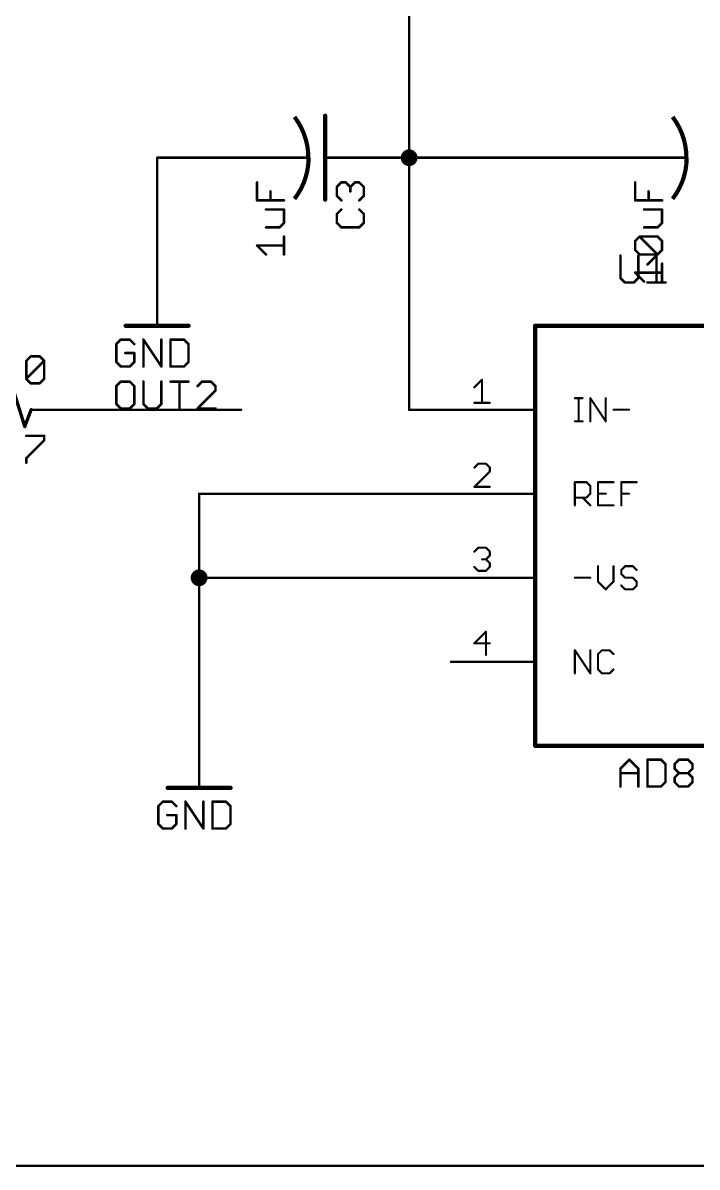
# Model space of a CAD drawing. Extents: x -252 to 307, y -160 to 272.
# Drawn here: x 60.5 to 101.2, y -33.1 to 36.1 of the extents above; entities that cross this region are included whole.
import ezdxf

# ---------------------------------------------------------------- set-up
doc = ezdxf.new("R2010")
doc.units = 0
for name, color, linetype in [('91', 94, 'CONTINUOUS'), ('94', 14, 'CONTINUOUS'), ('95', 251, 'CONTINUOUS'), ('96', 251, 'CONTINUOUS')]:
    doc.layers.add(name, color=color, linetype=linetype)

msp = doc.modelspace()

# ---------------------------------------------------------------- linework, layer by layer
at = {"layer": '91', "const_width": 0.1524}
for points in [[(83.82, 35.56), (83.82, 27.94)], [(73.66, 27.94), (68.58, 27.94)], [(68.58, 27.94), (68.58, 20.32)], [(83.82, 27.94), (81.28, 27.94)], [(83.82, 12.7), (83.82, 27.94)], [(96.52, 27.94), (83.82, 27.94)], [(63.5, 12.7), (73.66, 12.7)], [(86.36, 12.7), (83.82, 12.7)], [(86.36, 7.62), (71.12, 7.62)], [(71.12, 7.62), (71.12, 2.54)], [(86.36, 2.54), (71.12, 2.54)], [(71.12, 2.54), (71.12, -7.62)], [(144.78, -33.02), (-17.78, -33.02)]]:
    msp.add_lwpolyline(points, dxfattribs=at)
at = {"layer": '91'}
for points, const_width in [([(83.8581, 35.56, 1), (83.7819, 35.56)], 0.0762), ([(83.82, 27.686, 1), (83.82, 28.194, 1), (83.82, 27.686)], 0.508), ([(68.58, 27.9781, 1), (68.58, 27.9019)], 0.0762), ([(68.6181, 27.94, 1), (68.5419, 27.94)], 0.0762), ([(73.66, 27.9019, 1), (73.66, 27.9781)], 0.0762), ([(81.28, 27.9781, 1), (81.28, 27.9019)], 0.0762), ([(83.8581, 27.94, 1), (83.7819, 27.94)], 0.0762), ([(83.82, 27.9781, 1), (83.82, 27.9019)], 0.0762), ([(83.7819, 27.94, 1), (83.8581, 27.94)], 0.0762), ([(83.82, 27.9019, 1), (83.82, 27.9781)], 0.0762), ([(96.52, 27.9019, 1), (96.52, 27.9781)], 0.0762), ([(68.5419, 20.32, 1), (68.6181, 20.32)], 0.0762), ([(63.5, 12.7381, 1), (63.5, 12.6619)], 0.0762), ([(73.66, 12.6619, 1), (73.66, 12.7381)], 0.0762), ([(83.82, 12.7381, 1), (83.82, 12.6619)], 0.0762), ([(83.7819, 12.7, 1), (83.8581, 12.7)], 0.0762), ([(86.36, 12.6619, 1), (86.36, 12.7381)], 0.0762), ([(71.12, 7.6581, 1), (71.12, 7.5819)], 0.0762), ([(71.1581, 7.62, 1), (71.0819, 7.62)], 0.0762), ([(86.36, 7.5819, 1), (86.36, 7.6581)], 0.0762), ([(71.12, 2.286, 1), (71.12, 2.794, 1), (71.12, 2.286)], 0.508), ([(71.12, 2.5781, 1), (71.12, 2.5019)], 0.0762), ([(71.1581, 2.54, 1), (71.0819, 2.54)], 0.0762), ([(71.0819, 2.54, 1), (71.1581, 2.54)], 0.0762), ([(86.36, 2.5019, 1), (86.36, 2.5781)], 0.0762), ([(71.0819, -7.62, 1), (71.1581, -7.62)], 0.0762)]:
    msp.add_lwpolyline(points, format="xyb", dxfattribs=dict(at, const_width=const_width))
at = {"layer": '94'}
for points, const_width in [([(83.82, 35.56), (83.82, 38.1)], 0.1524), ([(78.74, 30.48), (78.74, 25.4)], 0.254), ([(73.66, 27.94), (76.2, 27.94)], 0.1524), ([(77.724, 27.94), (76.2, 27.94)], 0.1524), ([(81.28, 27.94), (78.74, 27.94)], 0.1524), ([(96.52, 27.94), (99.06, 27.94)], 0.1524), ([(100.584, 27.94), (99.06, 27.94)], 0.1524), ([(96.5962, 22.0232), (96.5962, 20.6674)], 0.1524), ([(97.6809, 20.6674), (97.6809, 22.0232)], 0.1524), ([(98.2334, 21.4809), (98.7757, 22.0232)], 0.1524), ([(98.7757, 22.0232), (98.7757, 20.3962)], 0.1524), ([(68.58, 20.32), (68.58, 17.78)], 0.1524), ([(96.5962, 20.6674), (96.8674, 20.3962)], 0.1524), ([(96.8674, 20.3962), (97.4097, 20.3962)], 0.1524), ([(97.4097, 20.3962), (97.6809, 20.6674)], 0.1524), ([(98.2334, 20.3962), (99.318, 20.3962)], 0.1524), ([(66.675, 17.78), (70.485, 17.78)], 0.254), ([(91.44, 17.78), (111.76, 17.78)], 0.254), ([(91.44, -7.62), (91.44, 17.78)], 0.254), ([(60.579, 11.684), (59.944, 13.716)], 0.2032), ([(60.96, 12.7), (60.579, 11.684)], 0.2032), ([(63.5, 12.7), (60.96, 12.7)], 0.1524), ([(86.36, 12.7), (91.44, 12.7)], 0.1524), ([(86.36, 7.62), (91.44, 7.62)], 0.1524), ([(86.36, 2.54), (91.44, 2.54)], 0.1524), ([(86.36, -2.54), (91.44, -2.54)], 0.1524), ([(71.12, -7.62), (71.12, -10.16)], 0.1524), ([(111.76, -7.62), (91.44, -7.62)], 0.254), ([(96.5962, -8.9991), (97.1385, -8.4568)], 0.1524), ([(96.5962, -10.0838), (96.5962, -8.9991)], 0.1524), ([(97.1385, -8.4568), (97.6809, -8.9991)], 0.1524), ([(97.6809, -8.9991), (97.6809, -10.0838)], 0.1524), ([(98.2334, -8.4568), (98.2334, -10.0838)], 0.1524), ([(99.0469, -8.4568), (98.2334, -8.4568)], 0.1524), ([(99.318, -8.728), (99.0469, -8.4568)], 0.1524), ([(99.318, -9.8126), (99.318, -8.728)], 0.1524), ([(99.8705, -8.728), (100.1417, -8.4568)], 0.1524), ([(99.8705, -8.9991), (99.8705, -8.728)], 0.1524), ([(100.1417, -9.2703), (99.8705, -8.9991)], 0.1524), ([(100.1417, -8.4568), (100.684, -8.4568)], 0.1524), ([(100.684, -8.4568), (100.9552, -8.728)], 0.1524), ([(100.9552, -8.9991), (100.684, -9.2703)], 0.1524), ([(100.9552, -8.728), (100.9552, -8.9991)], 0.1524), ([(96.5962, -9.2703), (97.6809, -9.2703)], 0.1524), ([(99.8705, -9.5415), (100.1417, -9.2703)], 0.1524), ([(99.8705, -9.8126), (99.8705, -9.5415)], 0.1524), ([(100.1417, -9.2703), (100.684, -9.2703)], 0.1524), ([(100.684, -9.2703), (100.9552, -9.5415)], 0.1524), ([(100.9552, -9.5415), (100.9552, -9.8126)], 0.1524), ([(69.215, -10.16), (73.025, -10.16)], 0.254), ([(98.2334, -10.0838), (99.0469, -10.0838)], 0.1524), ([(99.0469, -10.0838), (99.318, -9.8126)], 0.1524), ([(100.1417, -10.0838), (99.8705, -9.8126)], 0.1524), ([(100.684, -10.0838), (100.1417, -10.0838)], 0.1524), ([(100.9552, -9.8126), (100.684, -10.0838)], 0.1524)]:
    msp.add_lwpolyline(points, dxfattribs=dict(at, const_width=const_width))
for points, const_width in [([(83.7819, 35.56, 1), (83.8581, 35.56)], 0.0762), ([(77.7239, 27.94, 0.1645), (76.8896, 30.4068)], 0.254), ([(78.8035, 30.48, 1), (78.6765, 30.48)], 0.127), ([(100.5839, 27.94, 0.1645), (99.7496, 30.4068)], 0.254), ([(73.66, 27.9781, 1), (73.66, 27.9019)], 0.0762), ([(76.2, 27.9781, 1), (76.2, 27.9019)], 0.0762), ([(76.2, 27.9019, 1), (76.2, 27.9781)], 0.0762), ([(76.8858, 25.4508, 0.1668), (77.74, 27.94)], 0.254), ([(77.724, 27.9019, 1), (77.724, 27.9781)], 0.0762), ([(78.74, 27.9781, 1), (78.74, 27.9019)], 0.0762), ([(81.28, 27.9019, 1), (81.28, 27.9781)], 0.0762), ([(96.52, 27.9781, 1), (96.52, 27.9019)], 0.0762), ([(99.06, 27.9781, 1), (99.06, 27.9019)], 0.0762), ([(99.06, 27.9019, 1), (99.06, 27.9781)], 0.0762), ([(99.7458, 25.4508, 0.1668), (100.6, 27.94)], 0.254), ([(100.584, 27.9019, 1), (100.584, 27.9781)], 0.0762), ([(78.6765, 25.4, 1), (78.8035, 25.4)], 0.127), ([(96.6343, 22.0232, 1), (96.5581, 22.0232)], 0.0762), ([(97.719, 22.0232, 1), (97.6428, 22.0232)], 0.0762), ([(98.2064, 21.5078, 1), (98.2603, 21.4539)], 0.0762), ([(98.8138, 22.0232, 1), (98.7376, 22.0232)], 0.0762), ([(98.8026, 21.9962, 1), (98.7487, 22.0501)], 0.0762), ([(68.6181, 20.32, 1), (68.5419, 20.32)], 0.0762), ([(96.6231, 20.6943, 1), (96.5693, 20.6404)], 0.0762), ([(96.5581, 20.6674, 1), (96.6343, 20.6674)], 0.0762), ([(96.8674, 20.4343, 1), (96.8674, 20.3581)], 0.0762), ([(96.8404, 20.3693, 1), (96.8943, 20.4231)], 0.0762), ([(97.3828, 20.4231, 1), (97.4366, 20.3693)], 0.0762), ([(97.4097, 20.3581, 1), (97.4097, 20.4343)], 0.0762), ([(97.6428, 20.6674, 1), (97.719, 20.6674)], 0.0762), ([(97.7078, 20.6404, 1), (97.6539, 20.6943)], 0.0762), ([(98.2334, 20.4343, 1), (98.2334, 20.3581)], 0.0762), ([(98.7376, 20.3962, 1), (98.8138, 20.3962)], 0.0762), ([(99.318, 20.3581, 1), (99.318, 20.4343)], 0.0762), ([(66.675, 17.8435, 1), (66.675, 17.7165)], 0.127), ([(68.5419, 17.78, 1), (68.6181, 17.78)], 0.0762), ([(70.485, 17.7165, 1), (70.485, 17.8435)], 0.127), ([(91.44, 17.8435, 1), (91.44, 17.7165)], 0.127), ([(91.5035, 17.78, 1), (91.3765, 17.78)], 0.127), ([(61.0076, 12.6822, 1), (60.9124, 12.7178)], 0.1016), ([(60.96, 12.7381, 1), (60.96, 12.6619)], 0.0762), ([(63.5, 12.6619, 1), (63.5, 12.7381)], 0.0762), ([(86.36, 12.7381, 1), (86.36, 12.6619)], 0.0762), ([(91.44, 12.6619, 1), (91.44, 12.7381)], 0.0762), ([(60.5314, 11.7018, 1), (60.6266, 11.6662)], 0.1016), ([(60.5305, 11.6688, 1), (60.6275, 11.6992)], 0.1016), ([(86.36, 7.6581, 1), (86.36, 7.5819)], 0.0762), ([(91.44, 7.5819, 1), (91.44, 7.6581)], 0.0762), ([(86.36, 2.5781, 1), (86.36, 2.5019)], 0.0762), ([(91.44, 2.5019, 1), (91.44, 2.5781)], 0.0762), ([(86.36, -2.5019, 1), (86.36, -2.5781)], 0.0762), ([(91.44, -2.5781, 1), (91.44, -2.5019)], 0.0762), ([(71.1581, -7.62, 1), (71.0819, -7.62)], 0.0762), ([(91.44, -7.5565, 1), (91.44, -7.6835)], 0.127), ([(91.3765, -7.62, 1), (91.5035, -7.62)], 0.127), ([(96.6343, -8.9991, 1), (96.5581, -8.9991)], 0.0762), ([(96.5693, -8.9722, 1), (96.6231, -9.0261)], 0.0762), ([(97.1655, -8.4299, 1), (97.1116, -8.4838)], 0.0762), ([(97.1655, -8.4838, 1), (97.1116, -8.4299)], 0.0762), ([(97.719, -8.9991, 1), (97.6428, -8.9991)], 0.0762), ([(97.6539, -9.0261, 1), (97.7078, -8.9722)], 0.0762), ([(98.2715, -8.4568, 1), (98.1953, -8.4568)], 0.0762), ([(98.2334, -8.4187, 1), (98.2334, -8.4949)], 0.0762), ([(99.0738, -8.4299, 1), (99.0199, -8.4838)], 0.0762), ([(99.0469, -8.4949, 1), (99.0469, -8.4187)], 0.0762), ([(99.3561, -8.728, 1), (99.2799, -8.728)], 0.0762), ([(99.2911, -8.7549, 1), (99.345, -8.701)], 0.0762), ([(99.9086, -8.728, 1), (99.8324, -8.728)], 0.0762), ([(99.8436, -8.701, 1), (99.8975, -8.7549)], 0.0762), ([(99.8975, -8.9722, 1), (99.8436, -9.0261)], 0.0762), ([(99.8324, -8.9991, 1), (99.9086, -8.9991)], 0.0762), ([(100.1417, -8.4187, 1), (100.1417, -8.4949)], 0.0762), ([(100.1686, -8.4838, 1), (100.1147, -8.4299)], 0.0762), ([(100.7109, -8.4299, 1), (100.6571, -8.4838)], 0.0762), ([(100.684, -8.4949, 1), (100.684, -8.4187)], 0.0762), ([(100.9933, -8.728, 1), (100.9171, -8.728)], 0.0762), ([(100.9171, -8.9991, 1), (100.9933, -8.9991)], 0.0762), ([(100.9282, -8.7549, 1), (100.9821, -8.701)], 0.0762), ([(100.9821, -9.0261, 1), (100.9282, -8.9722)], 0.0762), ([(96.5962, -9.2322, 1), (96.5962, -9.3084)], 0.0762), ([(97.6809, -9.3084, 1), (97.6809, -9.2322)], 0.0762), ([(99.9086, -9.5415, 1), (99.8324, -9.5415)], 0.0762), ([(99.8436, -9.5145, 1), (99.8975, -9.5684)], 0.0762), ([(100.1417, -9.2322, 1), (100.1417, -9.3084)], 0.0762), ([(100.1686, -9.2972, 1), (100.1147, -9.2434)], 0.0762), ([(100.1147, -9.2972, 1), (100.1686, -9.2434)], 0.0762), ([(100.7109, -9.2434, 1), (100.6571, -9.2972)], 0.0762), ([(100.6571, -9.2434, 1), (100.7109, -9.2972)], 0.0762), ([(100.684, -9.3084, 1), (100.684, -9.2322)], 0.0762), ([(100.9933, -9.5415, 1), (100.9171, -9.5415)], 0.0762), ([(100.9282, -9.5684, 1), (100.9821, -9.5145)], 0.0762), ([(69.215, -10.0965, 1), (69.215, -10.2235)], 0.127), ([(71.0819, -10.16, 1), (71.1581, -10.16)], 0.0762), ([(73.025, -10.2235, 1), (73.025, -10.0965)], 0.127), ([(96.5581, -10.0838, 1), (96.6343, -10.0838)], 0.0762), ([(97.6428, -10.0838, 1), (97.719, -10.0838)], 0.0762), ([(98.2334, -10.0457, 1), (98.2334, -10.1219)], 0.0762), ([(98.1953, -10.0838, 1), (98.2715, -10.0838)], 0.0762), ([(99.0199, -10.0569, 1), (99.0738, -10.1107)], 0.0762), ([(99.0469, -10.1219, 1), (99.0469, -10.0457)], 0.0762), ([(99.2799, -9.8126, 1), (99.3561, -9.8126)], 0.0762), ([(99.345, -9.8396, 1), (99.2911, -9.7857)], 0.0762), ([(99.8975, -9.7857, 1), (99.8436, -9.8396)], 0.0762), ([(99.8324, -9.8126, 1), (99.9086, -9.8126)], 0.0762), ([(100.1417, -10.0457, 1), (100.1417, -10.1219)], 0.0762), ([(100.1147, -10.1107, 1), (100.1686, -10.0569)], 0.0762), ([(100.6571, -10.0569, 1), (100.7109, -10.1107)], 0.0762), ([(100.684, -10.1219, 1), (100.684, -10.0457)], 0.0762), ([(100.9171, -9.8126, 1), (100.9933, -9.8126)], 0.0762), ([(100.9821, -9.8396, 1), (100.9282, -9.7857)], 0.0762)]:
    msp.add_lwpolyline(points, format="xyb", dxfattribs=dict(at, const_width=const_width))
at = {"layer": '95'}
for points, const_width in [([(79.4498, 26.1765), (79.721, 26.4477)], 0.1524), ([(79.721, 26.4477), (79.9921, 26.4477)], 0.1524), ([(79.9921, 26.4477), (80.2633, 26.1765)], 0.1524), ([(80.2633, 26.1765), (80.5345, 26.4477)], 0.1524), ([(80.5345, 26.4477), (80.8056, 26.4477)], 0.1524), ([(80.8056, 26.4477), (81.0768, 26.1765)], 0.1524), ([(79.4498, 25.6342), (79.4498, 26.1765)], 0.1524), ([(79.721, 25.363), (79.4498, 25.6342)], 0.1524), ([(80.2633, 26.1765), (80.2633, 25.9054)], 0.1524), ([(81.0768, 25.6342), (80.8056, 25.363)], 0.1524), ([(81.0768, 26.1765), (81.0768, 25.6342)], 0.1524), ([(79.721, 24.8105), (79.4498, 24.5394)], 0.1524), ([(79.4498, 24.5394), (79.4498, 23.997)], 0.1524), ([(81.0768, 24.5394), (80.8056, 24.8105)], 0.1524), ([(81.0768, 23.997), (81.0768, 24.5394)], 0.1524), ([(79.4498, 23.997), (79.721, 23.7259)], 0.1524), ([(79.721, 23.7259), (80.8056, 23.7259)], 0.1524), ([(80.8056, 23.7259), (81.0768, 23.997)], 0.1524), ([(87.7634, 14.0512), (88.2295, 14.5173)], 0.127), ([(88.2295, 14.5173), (88.2295, 13.1191)], 0.127), ([(66.3874, 14.4032), (66.1162, 14.132)], 0.1524), ([(66.1162, 14.132), (66.1162, 13.0474)], 0.1524), ([(66.9297, 14.4032), (66.3874, 14.4032)], 0.1524), ([(67.2009, 14.132), (66.9297, 14.4032)], 0.1524), ([(67.2009, 13.0474), (67.2009, 14.132)], 0.1524), ([(67.7534, 14.4032), (67.7534, 13.0474)], 0.1524), ([(68.838, 13.0474), (68.838, 14.4032)], 0.1524), ([(69.3905, 14.4032), (70.4752, 14.4032)], 0.1524), ([(69.9328, 12.7762), (69.9328, 14.4032)], 0.1524), ([(71.2988, 14.4032), (71.0277, 14.132)], 0.1524), ([(71.0277, 12.7762), (72.1123, 13.8609)], 0.1524), ([(71.8412, 14.4032), (71.2988, 14.4032)], 0.1524), ([(72.1123, 14.132), (71.8412, 14.4032)], 0.1524), ([(72.1123, 13.8609), (72.1123, 14.132)], 0.1524), ([(87.7634, 13.1191), (88.6955, 13.1191)], 0.127), ([(93.8403, 13.3997), (94.3064, 13.3997)], 0.127), ([(94.0733, 12.0015), (94.0733, 13.3997)], 0.127), ([(94.7758, 12.0015), (94.7758, 13.3997)], 0.127), ([(94.7758, 13.3997), (95.7079, 12.0015)], 0.127), ([(95.7079, 12.0015), (95.7079, 13.3997)], 0.127), ([(66.1162, 13.0474), (66.3874, 12.7762)], 0.1524), ([(66.3874, 12.7762), (66.9297, 12.7762)], 0.1524), ([(66.9297, 12.7762), (67.2009, 13.0474)], 0.1524), ([(67.7534, 13.0474), (68.0245, 12.7762)], 0.1524), ([(68.0245, 12.7762), (68.5669, 12.7762)], 0.1524), ([(68.5669, 12.7762), (68.838, 13.0474)], 0.1524), ([(72.1123, 12.7762), (71.0277, 12.7762)], 0.1524), ([(96.1791, 12.7006), (97.1112, 12.7006)], 0.127), ([(93.8403, 12.0015), (94.3064, 12.0015)], 0.127), ([(60.669, 11.1266), (61.7537, 11.1266)], 0.1524), ([(61.7537, 11.1266), (61.7537, 10.8554)], 0.1524), ([(61.7537, 10.8554), (60.669, 9.7708)], 0.1524), ([(60.669, 9.7708), (60.669, 9.4996)], 0.1524), ([(87.9965, 9.4373), (87.7634, 9.2043)], 0.127), ([(87.7634, 8.0391), (88.6955, 8.9712)], 0.127), ([(88.4625, 9.4373), (87.9965, 9.4373)], 0.127), ([(88.6955, 9.2043), (88.4625, 9.4373)], 0.127), ([(88.6955, 8.9712), (88.6955, 9.2043)], 0.127), ([(93.8403, 6.9215), (93.8403, 8.3197)], 0.127), ([(93.8403, 8.3197), (94.5394, 8.3197)], 0.127), ([(94.5394, 8.3197), (94.7724, 8.0867)], 0.127), ([(96.1757, 8.3197), (95.2436, 8.3197)], 0.127), ([(95.2436, 8.3197), (95.2436, 6.9215)], 0.127), ([(96.6469, 6.9215), (96.6469, 8.3197)], 0.127), ([(96.6469, 8.3197), (97.579, 8.3197)], 0.127), ([(88.6955, 8.0391), (87.7634, 8.0391)], 0.127), ([(94.7724, 7.6206), (94.5394, 7.3876)], 0.127), ([(94.7724, 8.0867), (94.7724, 7.6206)], 0.127), ([(95.2436, 7.6206), (95.7096, 7.6206)], 0.127), ([(96.6469, 7.6206), (97.1129, 7.6206)], 0.127), ([(94.5394, 7.3876), (93.8403, 7.3876)], 0.127), ([(94.3064, 7.3876), (94.7724, 6.9215)], 0.127), ([(95.2436, 6.9215), (96.1757, 6.9215)], 0.127), ([(87.7634, 4.1243), (87.9965, 4.3573)], 0.127), ([(87.9965, 4.3573), (88.4625, 4.3573)], 0.127), ([(88.4625, 4.3573), (88.6955, 4.1243)], 0.127), ([(88.6955, 4.1243), (88.6955, 3.8912)], 0.127), ([(88.4625, 3.6582), (88.2295, 3.6582)], 0.127), ([(88.6955, 3.8912), (88.4625, 3.6582)], 0.127), ([(88.4625, 3.6582), (88.6955, 3.4252)], 0.127), ([(88.6955, 3.4252), (88.6955, 3.1921)], 0.127), ([(87.9965, 2.9591), (87.7634, 3.1921)], 0.127), ([(88.4625, 2.9591), (87.9965, 2.9591)], 0.127), ([(88.6955, 3.1921), (88.4625, 2.9591)], 0.127), ([(95.2436, 3.2397), (95.2436, 2.3076)], 0.127), ([(96.1757, 2.3076), (96.1757, 3.2397)], 0.127), ([(96.8799, 3.2397), (96.6469, 3.0067)], 0.127), ([(96.6469, 3.0067), (96.6469, 2.7736)], 0.127), ([(96.6469, 2.7736), (96.8799, 2.5406)], 0.127), ([(97.346, 3.2397), (96.8799, 3.2397)], 0.127), ([(97.579, 3.0067), (97.346, 3.2397)], 0.127), ([(93.8403, 2.5406), (94.7724, 2.5406)], 0.127), ([(95.2436, 2.3076), (95.7096, 1.8415)], 0.127), ([(95.7096, 1.8415), (96.1757, 2.3076)], 0.127), ([(96.8799, 1.8415), (96.6469, 2.0745)], 0.127), ([(96.8799, 2.5406), (97.346, 2.5406)], 0.127), ([(97.346, 2.5406), (97.579, 2.3076)], 0.127), ([(97.579, 2.0745), (97.346, 1.8415)], 0.127), ([(97.579, 2.3076), (97.579, 2.0745)], 0.127), ([(97.346, 1.8415), (96.8799, 1.8415)], 0.127), ([(88.4625, -0.7227), (87.7634, -1.4218)], 0.127), ([(88.4625, -2.1209), (88.4625, -0.7227)], 0.127), ([(87.7634, -1.4218), (88.6955, -1.4218)], 0.127), ([(93.8403, -3.2385), (93.8403, -1.8403)], 0.127), ([(93.8403, -1.8403), (94.7724, -3.2385)], 0.127), ([(94.7724, -3.2385), (94.7724, -1.8403)], 0.127), ([(95.4766, -1.8403), (95.2436, -2.0733)], 0.127), ([(95.2436, -2.0733), (95.2436, -3.0055)], 0.127), ([(95.9427, -1.8403), (95.4766, -1.8403)], 0.127), ([(96.1757, -2.0733), (95.9427, -1.8403)], 0.127), ([(95.2436, -3.0055), (95.4766, -3.2385)], 0.127), ([(95.4766, -3.2385), (95.9427, -3.2385)], 0.127), ([(95.9427, -3.2385), (96.1757, -3.0055)], 0.127)]:
    msp.add_lwpolyline(points, dxfattribs=dict(at, const_width=const_width))
for points, const_width in [([(79.721, 26.4858, 1), (79.721, 26.4096)], 0.0762), ([(79.7479, 26.4208, 1), (79.694, 26.4746)], 0.0762), ([(80.0191, 26.4746, 1), (79.9652, 26.4208)], 0.0762), ([(79.9921, 26.4096, 1), (79.9921, 26.4858)], 0.0762), ([(80.5345, 26.4858, 1), (80.5345, 26.4096)], 0.0762), ([(80.5614, 26.4208, 1), (80.5075, 26.4746)], 0.0762), ([(80.8326, 26.4746, 1), (80.7787, 26.4208)], 0.0762), ([(80.8056, 26.4096, 1), (80.8056, 26.4858)], 0.0762), ([(79.4879, 26.1765, 1), (79.4117, 26.1765)], 0.0762), ([(79.4229, 26.2035, 1), (79.4768, 26.1496)], 0.0762), ([(79.4117, 25.6342, 1), (79.4879, 25.6342)], 0.0762), ([(79.4768, 25.6611, 1), (79.4229, 25.6073)], 0.0762), ([(80.3014, 26.1765, 1), (80.2252, 26.1765)], 0.0762), ([(80.2364, 26.2035, 1), (80.2902, 26.1496)], 0.0762), ([(80.2252, 25.9054, 1), (80.3014, 25.9054)], 0.0762), ([(80.2364, 26.1496, 1), (80.2902, 26.2035)], 0.0762), ([(81.1149, 26.1765, 1), (81.0387, 26.1765)], 0.0762), ([(81.0387, 25.6342, 1), (81.1149, 25.6342)], 0.0762), ([(81.0499, 26.1496, 1), (81.1037, 26.2035)], 0.0762), ([(81.1037, 25.6073, 1), (81.0499, 25.6611)], 0.0762), ([(79.694, 25.3361, 1), (79.7479, 25.39)], 0.0762), ([(80.7787, 25.39, 1), (80.8326, 25.3361)], 0.0762), ([(79.4879, 24.5394, 1), (79.4117, 24.5394)], 0.0762), ([(79.4229, 24.5663, 1), (79.4768, 24.5124)], 0.0762), ([(79.7479, 24.7836, 1), (79.694, 24.8375)], 0.0762), ([(80.8326, 24.8375, 1), (80.7787, 24.7836)], 0.0762), ([(81.1149, 24.5394, 1), (81.0387, 24.5394)], 0.0762), ([(81.0499, 24.5124, 1), (81.1037, 24.5663)], 0.0762), ([(79.4768, 24.024, 1), (79.4229, 23.9701)], 0.0762), ([(79.4117, 23.997, 1), (79.4879, 23.997)], 0.0762), ([(79.721, 23.764, 1), (79.721, 23.6878)], 0.0762), ([(79.694, 23.6989, 1), (79.7479, 23.7528)], 0.0762), ([(80.7787, 23.7528, 1), (80.8326, 23.6989)], 0.0762), ([(80.8056, 23.6878, 1), (80.8056, 23.764)], 0.0762), ([(81.0387, 23.997, 1), (81.1149, 23.997)], 0.0762), ([(81.1037, 23.9701, 1), (81.0499, 24.024)], 0.0762), ([(88.2612, 14.5173, 1), (88.1977, 14.5173)], 0.0635), ([(88.2519, 14.4948, 1), (88.207, 14.5397)], 0.0635), ([(66.1543, 14.132, 1), (66.0781, 14.132)], 0.0762), ([(66.0893, 14.159, 1), (66.1431, 14.1051)], 0.0762), ([(66.3874, 14.4413, 1), (66.3874, 14.3651)], 0.0762), ([(66.4143, 14.3762, 1), (66.3604, 14.4301)], 0.0762), ([(66.9566, 14.4301, 1), (66.9028, 14.3762)], 0.0762), ([(66.9297, 14.3651, 1), (66.9297, 14.4413)], 0.0762), ([(67.239, 14.132, 1), (67.1628, 14.132)], 0.0762), ([(67.1739, 14.1051, 1), (67.2278, 14.159)], 0.0762), ([(67.7915, 14.4032, 1), (67.7153, 14.4032)], 0.0762), ([(68.8761, 14.4032, 1), (68.7999, 14.4032)], 0.0762), ([(69.3905, 14.4413, 1), (69.3905, 14.3651)], 0.0762), ([(69.9709, 14.4032, 1), (69.8947, 14.4032)], 0.0762), ([(70.4752, 14.3651, 1), (70.4752, 14.4413)], 0.0762), ([(71.0007, 14.159, 1), (71.0546, 14.1051)], 0.0762), ([(71.2988, 14.4413, 1), (71.2988, 14.3651)], 0.0762), ([(71.3258, 14.3762, 1), (71.2719, 14.4301)], 0.0762), ([(71.8681, 14.4301, 1), (71.8142, 14.3762)], 0.0762), ([(71.8412, 14.3651, 1), (71.8412, 14.4413)], 0.0762), ([(72.1504, 14.132, 1), (72.0742, 14.132)], 0.0762), ([(72.0742, 13.8609, 1), (72.1504, 13.8609)], 0.0762), ([(72.0854, 14.1051, 1), (72.1393, 14.159)], 0.0762), ([(72.1393, 13.8339, 1), (72.0854, 13.8878)], 0.0762), ([(87.741, 14.0737, 1), (87.7859, 14.0288)], 0.0635), ([(87.7634, 13.1509, 1), (87.7634, 13.0874)], 0.0635), ([(88.1977, 13.1191, 1), (88.2612, 13.1191)], 0.0635), ([(88.6955, 13.0874, 1), (88.6955, 13.1509)], 0.0635), ([(93.8403, 13.4314, 1), (93.8403, 13.3679)], 0.0635), ([(94.1051, 13.3997, 1), (94.0416, 13.3997)], 0.0635), ([(94.3064, 13.3679, 1), (94.3064, 13.4314)], 0.0635), ([(94.8022, 13.4173, 1), (94.7494, 13.3821)], 0.0635), ([(94.8076, 13.3997, 1), (94.7441, 13.3997)], 0.0635), ([(95.7397, 13.3997, 1), (95.6762, 13.3997)], 0.0635), ([(66.1431, 13.0743, 1), (66.0893, 13.0204)], 0.0762), ([(66.0781, 13.0474, 1), (66.1543, 13.0474)], 0.0762), ([(66.3874, 12.8143, 1), (66.3874, 12.7381)], 0.0762), ([(66.3604, 12.7493, 1), (66.4143, 12.8031)], 0.0762), ([(66.9028, 12.8031, 1), (66.9566, 12.7493)], 0.0762), ([(66.9297, 12.7381, 1), (66.9297, 12.8143)], 0.0762), ([(67.1628, 13.0474, 1), (67.239, 13.0474)], 0.0762), ([(67.2278, 13.0204, 1), (67.1739, 13.0743)], 0.0762), ([(67.7803, 13.0743, 1), (67.7264, 13.0204)], 0.0762), ([(67.7153, 13.0474, 1), (67.7915, 13.0474)], 0.0762), ([(68.0245, 12.8143, 1), (68.0245, 12.7381)], 0.0762), ([(67.9976, 12.7493, 1), (68.0515, 12.8031)], 0.0762), ([(68.5399, 12.8031, 1), (68.5938, 12.7493)], 0.0762), ([(68.5669, 12.7381, 1), (68.5669, 12.8143)], 0.0762), ([(68.7999, 13.0474, 1), (68.8761, 13.0474)], 0.0762), ([(68.865, 13.0204, 1), (68.8111, 13.0743)], 0.0762), ([(69.8947, 12.7762, 1), (69.9709, 12.7762)], 0.0762), ([(71.0277, 12.8143, 1), (71.0277, 12.7381)], 0.0762), ([(71.0007, 12.8031, 1), (71.0546, 12.7493)], 0.0762), ([(72.1123, 12.7381, 1), (72.1123, 12.8143)], 0.0762), ([(96.1791, 12.7323, 1), (96.1791, 12.6688)], 0.0635), ([(97.1112, 12.6688, 1), (97.1112, 12.7323)], 0.0635), ([(93.8403, 12.0333, 1), (93.8403, 11.9697)], 0.0635), ([(94.0416, 12.0015, 1), (94.1051, 12.0015)], 0.0635), ([(94.3064, 11.9697, 1), (94.3064, 12.0333)], 0.0635), ([(94.7441, 12.0015, 1), (94.8076, 12.0015)], 0.0635), ([(95.6762, 12.0015, 1), (95.7397, 12.0015)], 0.0635), ([(95.6815, 11.9839, 1), (95.7344, 12.0191)], 0.0635), ([(60.669, 11.1647, 1), (60.669, 11.0885)], 0.0762), ([(61.7918, 11.1266, 1), (61.7156, 11.1266)], 0.0762), ([(61.7537, 11.0885, 1), (61.7537, 11.1647)], 0.0762), ([(61.7156, 10.8554, 1), (61.7918, 10.8554)], 0.0762), ([(61.7806, 10.8285, 1), (61.7268, 10.8824)], 0.0762), ([(60.7071, 9.7708, 1), (60.6309, 9.7708)], 0.0762), ([(60.6421, 9.7977, 1), (60.696, 9.7438)], 0.0762), ([(60.6309, 9.4996, 1), (60.7071, 9.4996)], 0.0762), ([(87.741, 9.2267, 1), (87.7859, 9.1818)], 0.0635), ([(87.9965, 9.469, 1), (87.9965, 9.4055)], 0.0635), ([(88.0189, 9.4148, 1), (87.974, 9.4597)], 0.0635), ([(88.485, 9.4597, 1), (88.4401, 9.4148)], 0.0635), ([(88.4625, 9.4055, 1), (88.4625, 9.469)], 0.0635), ([(88.7273, 9.2043, 1), (88.6638, 9.2043)], 0.0635), ([(88.6638, 8.9712, 1), (88.7273, 8.9712)], 0.0635), ([(88.6731, 9.1818, 1), (88.718, 9.2267)], 0.0635), ([(88.718, 8.9488, 1), (88.6731, 8.9937)], 0.0635), ([(93.8721, 8.3197, 1), (93.8085, 8.3197)], 0.0635), ([(93.8403, 8.3514, 1), (93.8403, 8.2879)], 0.0635), ([(94.5618, 8.3421, 1), (94.5169, 8.2972)], 0.0635), ([(94.5394, 8.2879, 1), (94.5394, 8.3514)], 0.0635), ([(95.2753, 8.3197, 1), (95.2118, 8.3197)], 0.0635), ([(95.2436, 8.3514, 1), (95.2436, 8.2879)], 0.0635), ([(96.1757, 8.2879, 1), (96.1757, 8.3514)], 0.0635), ([(96.6786, 8.3197, 1), (96.6151, 8.3197)], 0.0635), ([(96.6469, 8.3514, 1), (96.6469, 8.2879)], 0.0635), ([(97.579, 8.2879, 1), (97.579, 8.3514)], 0.0635), ([(87.7634, 8.0709, 1), (87.7634, 8.0074)], 0.0635), ([(87.741, 8.0616, 1), (87.7859, 8.0166)], 0.0635), ([(88.6955, 8.0074, 1), (88.6955, 8.0709)], 0.0635), ([(94.8042, 8.0867, 1), (94.7407, 8.0867)], 0.0635), ([(94.7407, 7.6206, 1), (94.8042, 7.6206)], 0.0635), ([(94.75, 8.0642, 1), (94.7949, 8.1091)], 0.0635), ([(94.7949, 7.5981, 1), (94.75, 7.643)], 0.0635), ([(95.2436, 7.6523, 1), (95.2436, 7.5888)], 0.0635), ([(95.7096, 7.5888, 1), (95.7096, 7.6523)], 0.0635), ([(96.6469, 7.6523, 1), (96.6469, 7.5888)], 0.0635), ([(97.1129, 7.5888, 1), (97.1129, 7.6523)], 0.0635), ([(93.8085, 6.9215, 1), (93.8721, 6.9215)], 0.0635), ([(93.8403, 7.4193, 1), (93.8403, 7.3558)], 0.0635), ([(94.3288, 7.41, 1), (94.2839, 7.3651)], 0.0635), ([(94.5169, 7.41, 1), (94.5618, 7.3651)], 0.0635), ([(94.5394, 7.3558, 1), (94.5394, 7.4193)], 0.0635), ([(94.75, 6.899, 1), (94.7949, 6.944)], 0.0635), ([(95.2118, 6.9215, 1), (95.2753, 6.9215)], 0.0635), ([(95.2436, 6.9532, 1), (95.2436, 6.8898)], 0.0635), ([(96.1757, 6.8898, 1), (96.1757, 6.9532)], 0.0635), ([(96.6151, 6.9215, 1), (96.6786, 6.9215)], 0.0635), ([(87.741, 4.1467, 1), (87.7859, 4.1018)], 0.0635), ([(87.9965, 4.389, 1), (87.9965, 4.3255)], 0.0635), ([(88.0189, 4.3348, 1), (87.974, 4.3797)], 0.0635), ([(88.485, 4.3797, 1), (88.4401, 4.3348)], 0.0635), ([(88.4625, 4.3255, 1), (88.4625, 4.389)], 0.0635), ([(88.7273, 4.1243, 1), (88.6638, 4.1243)], 0.0635), ([(88.6731, 4.1018, 1), (88.718, 4.1467)], 0.0635), ([(88.2295, 3.6899, 1), (88.2295, 3.6264)], 0.0635), ([(88.485, 3.6806, 1), (88.4401, 3.6357)], 0.0635), ([(88.4401, 3.6806, 1), (88.485, 3.6357)], 0.0635), ([(88.4625, 3.6264, 1), (88.4625, 3.6899)], 0.0635), ([(88.6638, 3.8912, 1), (88.7273, 3.8912)], 0.0635), ([(88.7273, 3.4252, 1), (88.6638, 3.4252)], 0.0635), ([(88.718, 3.8688, 1), (88.6731, 3.9137)], 0.0635), ([(88.6731, 3.4027, 1), (88.718, 3.4476)], 0.0635), ([(87.7859, 3.2146, 1), (87.741, 3.1697)], 0.0635), ([(87.9965, 2.9909, 1), (87.9965, 2.9274)], 0.0635), ([(87.974, 2.9366, 1), (88.0189, 2.9816)], 0.0635), ([(88.4401, 2.9816, 1), (88.485, 2.9366)], 0.0635), ([(88.4625, 2.9274, 1), (88.4625, 2.9909)], 0.0635), ([(88.6638, 3.1921, 1), (88.7273, 3.1921)], 0.0635), ([(88.718, 3.1697, 1), (88.6731, 3.2146)], 0.0635), ([(95.2753, 3.2397, 1), (95.2118, 3.2397)], 0.0635), ([(96.2075, 3.2397, 1), (96.144, 3.2397)], 0.0635), ([(96.6786, 3.0067, 1), (96.6151, 3.0067)], 0.0635), ([(96.6151, 2.7736, 1), (96.6786, 2.7736)], 0.0635), ([(96.6244, 3.0291, 1), (96.6693, 2.9842)], 0.0635), ([(96.6693, 2.7961, 1), (96.6244, 2.7512)], 0.0635), ([(96.8799, 3.2714, 1), (96.8799, 3.2079)], 0.0635), ([(96.9023, 3.2172, 1), (96.8574, 3.2621)], 0.0635), ([(97.3684, 3.2621, 1), (97.3235, 3.2172)], 0.0635), ([(97.346, 3.2079, 1), (97.346, 3.2714)], 0.0635), ([(97.5565, 2.9842, 1), (97.6014, 3.0291)], 0.0635), ([(93.8403, 2.5723, 1), (93.8403, 2.5088)], 0.0635), ([(94.7724, 2.5088, 1), (94.7724, 2.5723)], 0.0635), ([(95.2118, 2.3076, 1), (95.2753, 2.3076)], 0.0635), ([(95.266, 2.33, 1), (95.2211, 2.2851)], 0.0635), ([(96.144, 2.3076, 1), (96.2075, 2.3076)], 0.0635), ([(96.1982, 2.2851, 1), (96.1533, 2.33)], 0.0635), ([(96.6693, 2.097, 1), (96.6244, 2.0521)], 0.0635), ([(96.8799, 2.5723, 1), (96.8799, 2.5088)], 0.0635), ([(96.8574, 2.5181, 1), (96.9023, 2.563)], 0.0635), ([(97.3684, 2.563, 1), (97.3235, 2.5181)], 0.0635), ([(97.346, 2.5088, 1), (97.346, 2.5723)], 0.0635), ([(97.6107, 2.3076, 1), (97.5472, 2.3076)], 0.0635), ([(97.5472, 2.0745, 1), (97.6107, 2.0745)], 0.0635), ([(97.5565, 2.2851, 1), (97.6014, 2.33)], 0.0635), ([(97.6014, 2.0521, 1), (97.5565, 2.097)], 0.0635), ([(95.6872, 1.864, 1), (95.7321, 1.819)], 0.0635), ([(95.6872, 1.819, 1), (95.7321, 1.864)], 0.0635), ([(96.8799, 1.8733, 1), (96.8799, 1.8098)], 0.0635), ([(96.8574, 1.819, 1), (96.9023, 1.864)], 0.0635), ([(97.3235, 1.864, 1), (97.3684, 1.819)], 0.0635), ([(97.346, 1.8098, 1), (97.346, 1.8733)], 0.0635), ([(88.4943, -0.7227, 1), (88.4308, -0.7227)], 0.0635), ([(88.485, -0.7452, 1), (88.4401, -0.7003)], 0.0635), ([(87.7634, -1.3901, 1), (87.7634, -1.4536)], 0.0635), ([(87.741, -1.3994, 1), (87.7859, -1.4443)], 0.0635), ([(88.6955, -1.4536, 1), (88.6955, -1.3901)], 0.0635), ([(93.8721, -1.8403, 1), (93.8085, -1.8403)], 0.0635), ([(93.8667, -1.8227, 1), (93.8139, -1.8579)], 0.0635), ([(94.8042, -1.8403, 1), (94.7407, -1.8403)], 0.0635), ([(95.2753, -2.0733, 1), (95.2118, -2.0733)], 0.0635), ([(95.2211, -2.0509, 1), (95.266, -2.0958)], 0.0635), ([(95.4766, -1.8086, 1), (95.4766, -1.8721)], 0.0635), ([(95.4991, -1.8628, 1), (95.4542, -1.8179)], 0.0635), ([(95.9651, -1.8179, 1), (95.9202, -1.8628)], 0.0635), ([(95.9427, -1.8721, 1), (95.9427, -1.8086)], 0.0635), ([(96.1533, -2.0958, 1), (96.1982, -2.0509)], 0.0635), ([(88.4308, -2.1209, 1), (88.4943, -2.1209)], 0.0635), ([(93.8085, -3.2385, 1), (93.8721, -3.2385)], 0.0635), ([(94.7407, -3.2385, 1), (94.8042, -3.2385)], 0.0635), ([(94.746, -3.2561, 1), (94.7988, -3.2209)], 0.0635), ([(95.2118, -3.0055, 1), (95.2753, -3.0055)], 0.0635), ([(95.266, -2.983, 1), (95.2211, -3.0279)], 0.0635), ([(95.4766, -3.2067, 1), (95.4766, -3.2703)], 0.0635), ([(95.4542, -3.261, 1), (95.4991, -3.216)], 0.0635), ([(95.9202, -3.216, 1), (95.9651, -3.261)], 0.0635), ([(95.9427, -3.2703, 1), (95.9427, -3.2067)], 0.0635), ([(96.1982, -3.0279, 1), (96.1533, -2.983)], 0.0635)]:
    msp.add_lwpolyline(points, format="xyb", dxfattribs=dict(at, const_width=const_width))
at = {"layer": '96', "const_width": 0.1524}
for points in [[(74.6238, 25.363), (74.6238, 26.4477)], [(97.4838, 25.363), (97.4838, 26.4477)], [(75.4373, 25.363), (75.4373, 25.9054)], [(98.2973, 25.363), (98.2973, 25.9054)], [(76.2508, 25.363), (74.6238, 25.363)], [(99.1108, 25.363), (97.4838, 25.363)], [(76.2508, 24.8105), (75.1661, 24.8105)], [(76.2508, 23.997), (76.2508, 24.8105)], [(99.1108, 24.8105), (98.0261, 24.8105)], [(99.1108, 23.997), (99.1108, 24.8105)], [(75.1661, 23.7259), (75.9796, 23.7259)], [(75.9796, 23.7259), (76.2508, 23.997)], [(98.0261, 23.7259), (98.8396, 23.7259)], [(98.8396, 23.7259), (99.1108, 23.997)], [(76.2508, 22.0887), (76.2508, 23.1734)], [(97.4838, 22.9022), (97.755, 23.1734)], [(97.4838, 22.3599), (97.4838, 22.9022)], [(97.755, 23.1734), (98.8396, 23.1734)], [(98.8396, 22.0887), (97.755, 23.1734)], [(98.8396, 23.1734), (99.1108, 22.9022)], [(99.1108, 22.9022), (99.1108, 22.3599)], [(75.1661, 22.0887), (74.6238, 22.6311)], [(74.6238, 22.6311), (76.2508, 22.6311)], [(97.755, 22.0887), (97.4838, 22.3599)], [(98.8396, 22.0887), (97.755, 22.0887)], [(99.1108, 22.3599), (98.8396, 22.0887)], [(99.1108, 20.4516), (99.1108, 21.5362)], [(98.0261, 20.4516), (97.4838, 20.9939)], [(97.4838, 20.9939), (99.1108, 20.9939)], [(66.3874, 16.9432), (66.1162, 16.672)], [(66.1162, 16.672), (66.1162, 15.5874)], [(66.9297, 16.9432), (66.3874, 16.9432)], [(67.2009, 16.672), (66.9297, 16.9432)], [(67.7534, 15.3162), (67.7534, 16.9432)], [(67.7534, 16.9432), (68.838, 15.3162)], [(68.838, 15.3162), (68.838, 16.9432)], [(69.3905, 16.9432), (69.3905, 15.3162)], [(70.204, 16.9432), (69.3905, 16.9432)], [(70.4752, 16.672), (70.204, 16.9432)], [(70.4752, 15.5874), (70.4752, 16.672)], [(60.669, 15.656), (60.9402, 15.9272)], [(60.9402, 15.9272), (61.4825, 15.9272)], [(61.4825, 15.9272), (61.7537, 15.656)], [(67.2009, 16.1297), (66.6585, 16.1297)], [(67.2009, 15.5874), (67.2009, 16.1297)], [(60.669, 14.5714), (60.669, 15.656)], [(60.669, 14.5714), (61.7537, 15.656)], [(61.7537, 15.656), (61.7537, 14.5714)], [(66.1162, 15.5874), (66.3874, 15.3162)], [(66.3874, 15.3162), (66.9297, 15.3162)], [(66.9297, 15.3162), (67.2009, 15.5874)], [(69.3905, 15.3162), (70.204, 15.3162)], [(70.204, 15.3162), (70.4752, 15.5874)], [(60.9402, 14.3002), (60.669, 14.5714)], [(61.7537, 14.5714), (61.4825, 14.3002)], [(61.4825, 14.3002), (60.9402, 14.3002)], [(68.9274, -10.9968), (68.6562, -11.268)], [(69.4697, -10.9968), (68.9274, -10.9968)], [(69.7409, -11.268), (69.4697, -10.9968)], [(70.2934, -12.6238), (70.2934, -10.9968)], [(70.2934, -10.9968), (71.378, -12.6238)], [(71.378, -12.6238), (71.378, -10.9968)], [(71.9305, -10.9968), (71.9305, -12.6238)], [(72.744, -10.9968), (71.9305, -10.9968)], [(73.0152, -11.268), (72.744, -10.9968)], [(68.6562, -11.268), (68.6562, -12.3526)], [(69.7409, -11.8103), (69.1985, -11.8103)], [(69.7409, -12.3526), (69.7409, -11.8103)], [(73.0152, -12.3526), (73.0152, -11.268)], [(68.6562, -12.3526), (68.9274, -12.6238)], [(69.4697, -12.6238), (69.7409, -12.3526)], [(72.744, -12.6238), (73.0152, -12.3526)], [(68.9274, -12.6238), (69.4697, -12.6238)], [(71.9305, -12.6238), (72.744, -12.6238)]]:
    msp.add_lwpolyline(points, dxfattribs=at)
at = {"layer": '96', "const_width": 0.0762}
for points in [[(74.6619, 26.4477, 1), (74.5857, 26.4477)], [(97.5219, 26.4477, 1), (97.4457, 26.4477)], [(75.4754, 25.9054, 1), (75.3992, 25.9054)], [(98.3354, 25.9054, 1), (98.2592, 25.9054)], [(74.6238, 25.4011, 1), (74.6238, 25.3249)], [(74.5857, 25.363, 1), (74.6619, 25.363)], [(75.3992, 25.363, 1), (75.4754, 25.363)], [(76.2508, 25.3249, 1), (76.2508, 25.4011)], [(97.4838, 25.4011, 1), (97.4838, 25.3249)], [(97.4457, 25.363, 1), (97.5219, 25.363)], [(98.2592, 25.363, 1), (98.3354, 25.363)], [(99.1108, 25.3249, 1), (99.1108, 25.4011)], [(75.1661, 24.8486, 1), (75.1661, 24.7724)], [(76.2889, 24.8105, 1), (76.2127, 24.8105)], [(76.2508, 24.7724, 1), (76.2508, 24.8486)], [(98.0261, 24.8486, 1), (98.0261, 24.7724)], [(99.1489, 24.8105, 1), (99.0727, 24.8105)], [(99.1108, 24.7724, 1), (99.1108, 24.8486)], [(75.1661, 23.764, 1), (75.1661, 23.6878)], [(75.9527, 23.7528, 1), (76.0066, 23.6989)], [(75.9796, 23.6878, 1), (75.9796, 23.764)], [(76.2127, 23.997, 1), (76.2889, 23.997)], [(76.2777, 23.9701, 1), (76.2239, 24.024)], [(98.0261, 23.764, 1), (98.0261, 23.6878)], [(98.8127, 23.7528, 1), (98.8666, 23.6989)], [(98.8396, 23.6878, 1), (98.8396, 23.764)], [(99.0727, 23.997, 1), (99.1489, 23.997)], [(99.1377, 23.9701, 1), (99.0839, 24.024)], [(76.2889, 23.1734, 1), (76.2127, 23.1734)], [(97.5219, 22.9022, 1), (97.4457, 22.9022)], [(97.4569, 22.9292, 1), (97.5108, 22.8753)], [(97.7819, 23.2003, 1), (97.728, 23.1464)], [(97.755, 23.2115, 1), (97.755, 23.1353)], [(97.7819, 23.1464, 1), (97.728, 23.2003)], [(98.8666, 23.2003, 1), (98.8127, 23.1464)], [(98.8396, 23.1353, 1), (98.8396, 23.2115)], [(99.1489, 22.9022, 1), (99.0727, 22.9022)], [(99.0839, 22.8753, 1), (99.1377, 22.9292)], [(74.6508, 22.658, 1), (74.5969, 22.6041)], [(74.6238, 22.6692, 1), (74.6238, 22.593)], [(75.1392, 22.0618, 1), (75.1931, 22.1157)], [(76.2508, 22.593, 1), (76.2508, 22.6692)], [(97.5108, 22.3868, 1), (97.4569, 22.3329)], [(97.4457, 22.3599, 1), (97.5219, 22.3599)], [(97.755, 22.1268, 1), (97.755, 22.0506)], [(97.728, 22.0618, 1), (97.7819, 22.1157)], [(98.8127, 22.1157, 1), (98.8666, 22.0618)], [(98.8127, 22.0618, 1), (98.8666, 22.1157)], [(98.8396, 22.0506, 1), (98.8396, 22.1268)], [(99.0727, 22.3599, 1), (99.1489, 22.3599)], [(99.1377, 22.3329, 1), (99.0839, 22.3868)], [(76.2127, 22.0887, 1), (76.2889, 22.0887)], [(99.1489, 21.5362, 1), (99.0727, 21.5362)], [(97.4838, 21.032, 1), (97.4838, 20.9558)], [(97.5108, 21.0208, 1), (97.4569, 20.967)], [(99.1108, 20.9558, 1), (99.1108, 21.032)], [(97.9992, 20.4246, 1), (98.0531, 20.4785)], [(99.0727, 20.4516, 1), (99.1489, 20.4516)], [(66.1543, 16.672, 1), (66.0781, 16.672)], [(66.0893, 16.699, 1), (66.1431, 16.6451)], [(66.3874, 16.9813, 1), (66.3874, 16.9051)], [(66.4143, 16.9162, 1), (66.3604, 16.9701)], [(66.9566, 16.9701, 1), (66.9028, 16.9162)], [(66.9297, 16.9051, 1), (66.9297, 16.9813)], [(67.1739, 16.6451, 1), (67.2278, 16.699)], [(67.7915, 16.9432, 1), (67.7153, 16.9432)], [(67.7851, 16.9643, 1), (67.7217, 16.9221)], [(68.8761, 16.9432, 1), (68.7999, 16.9432)], [(69.4286, 16.9432, 1), (69.3524, 16.9432)], [(69.3905, 16.9813, 1), (69.3905, 16.9051)], [(70.2309, 16.9701, 1), (70.1771, 16.9162)], [(70.204, 16.9051, 1), (70.204, 16.9813)], [(70.5133, 16.672, 1), (70.4371, 16.672)], [(70.4482, 16.6451, 1), (70.5021, 16.699)], [(60.9402, 15.9653, 1), (60.9402, 15.8891)], [(60.9671, 15.9002, 1), (60.9133, 15.9541)], [(61.5095, 15.9541, 1), (61.4556, 15.9002)], [(61.4825, 15.8891, 1), (61.4825, 15.9653)], [(66.6585, 16.1678, 1), (66.6585, 16.0916)], [(67.239, 16.1297, 1), (67.1628, 16.1297)], [(67.2009, 16.0916, 1), (67.2009, 16.1678)], [(60.7071, 15.656, 1), (60.6309, 15.656)], [(60.6421, 15.683, 1), (60.696, 15.6291)], [(61.7918, 15.656, 1), (61.7156, 15.656)], [(61.7806, 15.6291, 1), (61.7268, 15.683)], [(61.7268, 15.6291, 1), (61.7806, 15.683)], [(66.1431, 15.6143, 1), (66.0893, 15.5604)], [(66.0781, 15.5874, 1), (66.1543, 15.5874)], [(66.3874, 15.3543, 1), (66.3874, 15.2781)], [(66.3604, 15.2893, 1), (66.4143, 15.3431)], [(66.9028, 15.3431, 1), (66.9566, 15.2893)], [(66.9297, 15.2781, 1), (66.9297, 15.3543)], [(67.1628, 15.5874, 1), (67.239, 15.5874)], [(67.2278, 15.5604, 1), (67.1739, 15.6143)], [(67.7153, 15.3162, 1), (67.7915, 15.3162)], [(68.7999, 15.3162, 1), (68.8761, 15.3162)], [(68.8063, 15.2951, 1), (68.8697, 15.3373)], [(69.3905, 15.3543, 1), (69.3905, 15.2781)], [(69.3524, 15.3162, 1), (69.4286, 15.3162)], [(70.1771, 15.3431, 1), (70.2309, 15.2893)], [(70.204, 15.2781, 1), (70.204, 15.3543)], [(70.4371, 15.5874, 1), (70.5133, 15.5874)], [(70.5021, 15.5604, 1), (70.4482, 15.6143)], [(60.696, 14.5983, 1), (60.6421, 14.5444)], [(60.6421, 14.5983, 1), (60.696, 14.5444)], [(60.6309, 14.5714, 1), (60.7071, 14.5714)], [(61.7156, 14.5714, 1), (61.7918, 14.5714)], [(61.7806, 14.5444, 1), (61.7268, 14.5983)], [(60.9402, 14.3383, 1), (60.9402, 14.2621)], [(60.9133, 14.2733, 1), (60.9671, 14.3271)], [(61.4556, 14.3271, 1), (61.5095, 14.2733)], [(61.4825, 14.2621, 1), (61.4825, 14.3383)], [(68.9274, -10.9587, 1), (68.9274, -11.0349)], [(68.9543, -11.0238, 1), (68.9004, -10.9699)], [(69.4966, -10.9699, 1), (69.4428, -11.0238)], [(69.4697, -11.0349, 1), (69.4697, -10.9587)], [(70.3315, -10.9968, 1), (70.2553, -10.9968)], [(70.3251, -10.9757, 1), (70.2617, -11.0179)], [(71.4161, -10.9968, 1), (71.3399, -10.9968)], [(71.9686, -10.9968, 1), (71.8924, -10.9968)], [(71.9305, -10.9587, 1), (71.9305, -11.0349)], [(72.7709, -10.9699, 1), (72.7171, -11.0238)], [(72.744, -11.0349, 1), (72.744, -10.9587)], [(68.6943, -11.268, 1), (68.6181, -11.268)], [(68.6293, -11.241, 1), (68.6831, -11.2949)], [(69.1985, -11.7722, 1), (69.1985, -11.8484)], [(69.779, -11.8103, 1), (69.7028, -11.8103)], [(69.7139, -11.2949, 1), (69.7678, -11.241)], [(69.7409, -11.8484, 1), (69.7409, -11.7722)], [(73.0533, -11.268, 1), (72.9771, -11.268)], [(72.9882, -11.2949, 1), (73.0421, -11.241)], [(68.6831, -12.3257, 1), (68.6293, -12.3796)], [(68.6181, -12.3526, 1), (68.6943, -12.3526)], [(69.7028, -12.3526, 1), (69.779, -12.3526)], [(69.7678, -12.3796, 1), (69.7139, -12.3257)], [(72.9771, -12.3526, 1), (73.0533, -12.3526)], [(73.0421, -12.3796, 1), (72.9882, -12.3257)], [(68.9274, -12.5857, 1), (68.9274, -12.6619)], [(68.9004, -12.6507, 1), (68.9543, -12.5969)], [(69.4428, -12.5969, 1), (69.4966, -12.6507)], [(69.4697, -12.6619, 1), (69.4697, -12.5857)], [(70.2553, -12.6238, 1), (70.3315, -12.6238)], [(71.3399, -12.6238, 1), (71.4161, -12.6238)], [(71.3463, -12.6449, 1), (71.4097, -12.6027)], [(71.9305, -12.5857, 1), (71.9305, -12.6619)], [(71.8924, -12.6238, 1), (71.9686, -12.6238)], [(72.7171, -12.5969, 1), (72.7709, -12.6507)], [(72.744, -12.6619, 1), (72.744, -12.5857)]]:
    msp.add_lwpolyline(points, format="xyb", dxfattribs=at)

doc.saveas('drawing.dxf')
